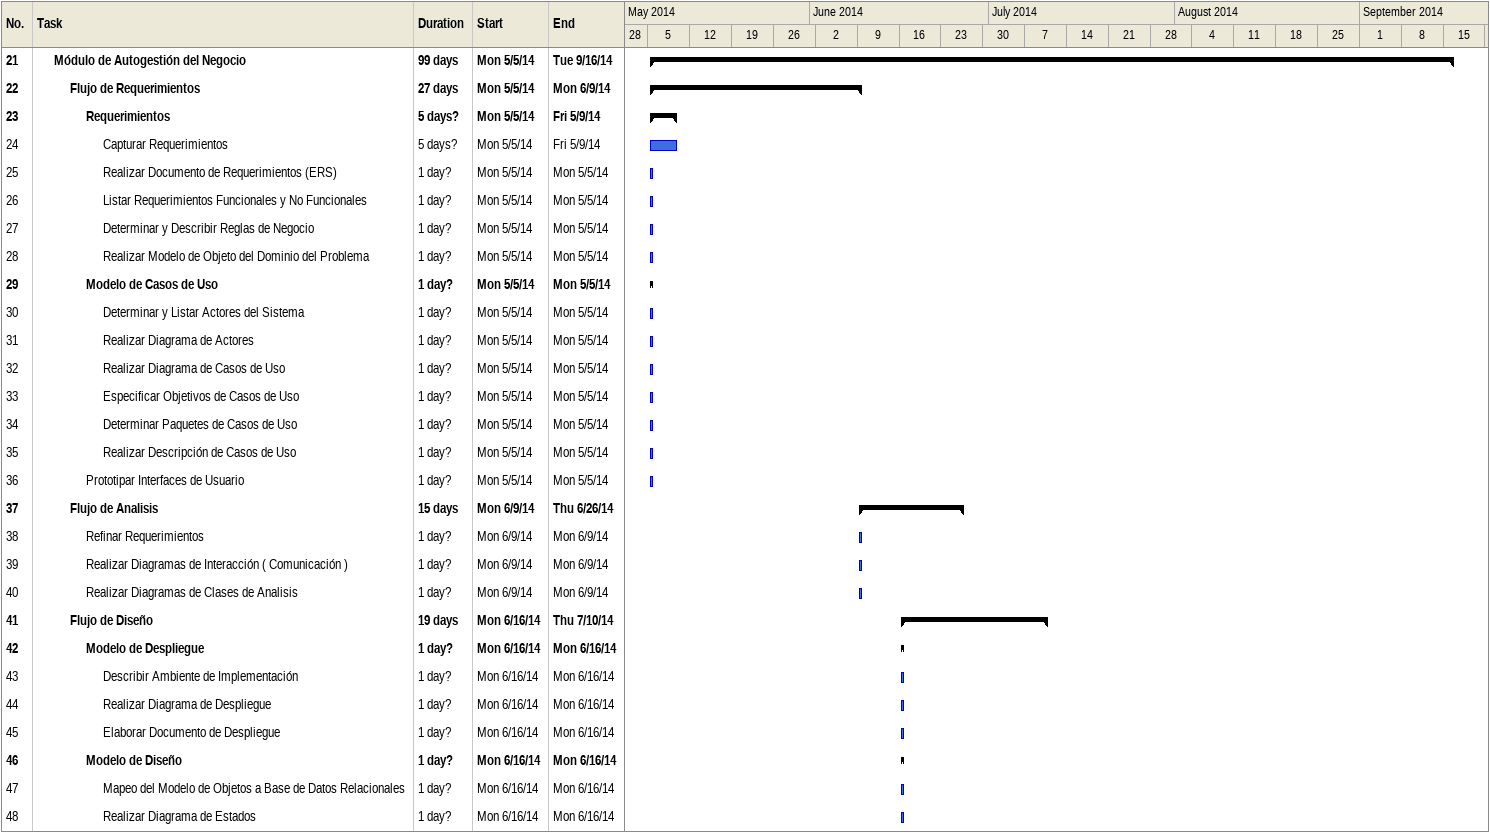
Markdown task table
| ID | Level | Task | Duration | Start | Finish |
|---|---|---|---|---|---|
| 21 | 2 | **Módulo de Autogestión del Negocio** | 99d | 2014-05-05 | 2014-09-16 |
| 22 | 3 | **Flujo de Requerimientos** | 27d | 2014-05-05 | 2014-06-09 |
| 23 | 4 | **Requerimientos** | 5d? | 2014-05-05 | 2014-05-09 |
| 24 | 5 | Capturar Requerimientos | 5d? | 2014-05-05 | 2014-05-09 |
| 25 | 5 | Realizar Documento de Requerimientos (ERS) | 1d? | 2014-05-05 | 2014-05-05 |
| 26 | 5 | Listar Requerimientos Funcionales y No Funcionales | 1d? | 2014-05-05 | 2014-05-05 |
| 27 | 5 | Determinar y Describir Reglas de Negocio | 1d? | 2014-05-05 | 2014-05-05 |
| 28 | 5 | Realizar Modelo de Objeto del Dominio del Problema | 1d? | 2014-05-05 | 2014-05-05 |
| 29 | 4 | **Modelo de Casos de Uso** | 1d? | 2014-05-05 | 2014-05-05 |
| 30 | 5 | Determinar y Listar Actores del Sistema | 1d? | 2014-05-05 | 2014-05-05 |
| 31 | 5 | Realizar Diagrama de Actores | 1d? | 2014-05-05 | 2014-05-05 |
| 32 | 5 | Realizar Diagrama de Casos de Uso | 1d? | 2014-05-05 | 2014-05-05 |
| 33 | 5 | Especificar Objetivos de Casos de Uso | 1d? | 2014-05-05 | 2014-05-05 |
| 34 | 5 | Determinar Paquetes de Casos de Uso | 1d? | 2014-05-05 | 2014-05-05 |
| 35 | 5 | Realizar Descripción de Casos de Uso | 1d? | 2014-05-05 | 2014-05-05 |
| 36 | 4 | Prototipar Interfaces de Usuario | 1d? | 2014-05-05 | 2014-05-05 |
| 37 | 3 | **Flujo de Analisis** | 15d | 2014-06-09 | 2014-06-26 |
| 38 | 4 | Refinar Requerimientos | 1d? | 2014-06-09 | 2014-06-09 |
| 39 | 4 | Realizar Diagramas de Interacción ( Comunicación ) | 1d? | 2014-06-09 | 2014-06-09 |
| 40 | 4 | Realizar Diagramas de Clases de Analisis | 1d? | 2014-06-09 | 2014-06-09 |
| 41 | 3 | **Flujo de Diseño** | 19d | 2014-06-16 | 2014-07-10 |
| 42 | 4 | **Modelo de Despliegue** | 1d? | 2014-06-16 | 2014-06-16 |
| 43 | 5 | Describir Ambiente de Implementación | 1d? | 2014-06-16 | 2014-06-16 |
| 44 | 5 | Realizar Diagrama de Despliegue | 1d? | 2014-06-16 | 2014-06-16 |
| 45 | 5 | Elaborar Documento de Despliegue | 1d? | 2014-06-16 | 2014-06-16 |
| 46 | 4 | **Modelo de Diseño** | 1d? | 2014-06-16 | 2014-06-16 |
| 47 | 5 | Mapeo del Modelo de Objetos a Base de Datos Relacionales | 1d? | 2014-06-16 | 2014-06-16 |
| 48 | 5 | Realizar Diagrama de Estados | 1d? | 2014-06-16 | 2014-06-16 |
